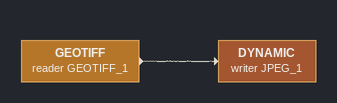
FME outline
GEOTIFF (reader GEOTIFF_1)
    -> DYNAMIC (writer JPEG_1)
DYNAMIC (writer JPEG_1)
